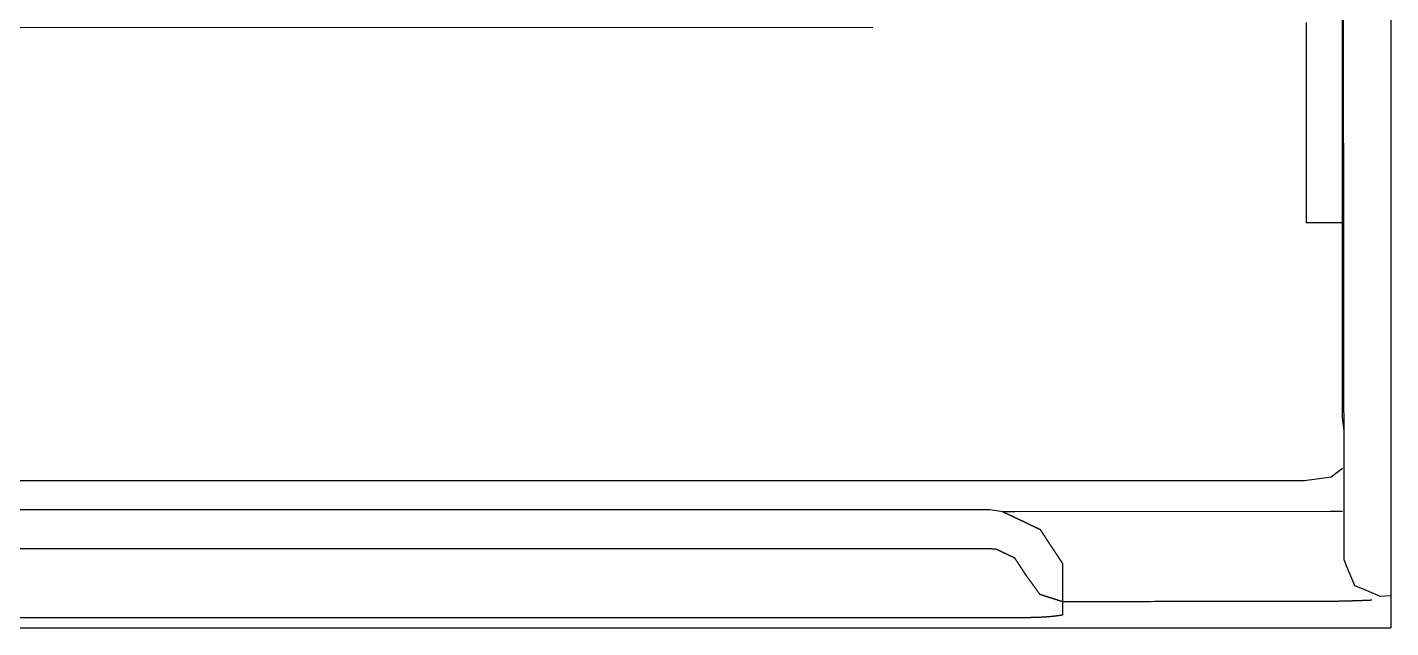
# Model space of a CAD drawing. Extents: x 0 to 60, y -32 to 0.
# Drawn here: x 51.09 to 60, y -32 to -28.08 of the extents above; entities that cross this region are included whole.
import ezdxf

# ---------------------------------------------------------------- set-up
doc = ezdxf.new("R2010")
doc.units = 0
doc.layers.get('0').update_dxf_attribs({"linetype": 'CONTINUOUS'})

msp = doc.modelspace()

# ---------------------------------------------------------------- linework, layer by layer
for points in [[(60, -0.7481), (60, -32)], [(60, -31.7916), (59.9339, -31.7955), (59.8619, -31.7658), (59.8377, -31.7558), (59.765, -31.7258), (59.735, -31.6532), (59.7251, -31.6293), (59.6947, -31.5567), (59.6947, -31.478), (59.6845, -22.6595), (59.6845, -22.5808)], [(59.695, -30.7144), (59.6851, -30.6254), (59.6851, -22.727)], [(3.3822, -28.0794), (56.6159, -28.079)], [(59.6851, -29.3556), (59.4479, -29.3556)], [(0.5655, -31.0383), (59.4371, -31.0383), (59.5153, -31.0283), (59.5338, -31.0251), (59.6114, -31.0148), (59.6858, -30.959)], [(59.6858, -31.2403), (59.6071, -31.2403), (57.5445, -31.2425), (57.4661, -31.2425), (57.3809, -31.2306), (2.6188, -31.2306), (2.5337, -31.2425), (2.4552, -31.2425), (0.6417, -31.2403), (0.5629, -31.2399)], [(0, -32), (60, -32)]]:
    msp.add_lwpolyline(points)
for points in [[(59.4479, -28.0468, 0), (59.4479, -28.1182, 0), (59.4479, -28.1883, 0), (59.4479, -28.2568, 0), (59.4479, -28.3239, 0), (59.4479, -28.3894, 0), (59.4479, -28.4532, 0), (59.4479, -28.5154, 0), (59.4479, -28.5758, 0), (59.4479, -28.6345, 0), (59.4479, -28.6912, 0), (59.4479, -28.7461, 0), (59.4479, -28.799, 0), (59.4479, -28.8498, 0), (59.4479, -28.8986, 0), (59.4479, -28.9452, 0), (59.4479, -28.9897, 0), (59.4479, -29.0319, 0), (59.4479, -29.0717, 0), (59.4479, -29.1092, 0), (59.4479, -29.1443, 0), (59.4479, -29.1769, 0), (59.4479, -29.207, 0), (59.4479, -29.2345, 0), (59.4479, -29.2593, 0), (59.4479, -29.2814, 0), (59.4479, -29.3007, 0), (59.4479, -29.3173, 0), (59.4479, -29.3309, 0), (59.4479, -29.3416, 0), (59.4479, -29.3494, 0), (59.4479, -29.354, 0), (59.4479, -29.3556, 0)], [(57.4661, -31.2425, 0), (57.4661, -31.2425, 0), (57.4662, -31.2426, 0), (57.4663, -31.2426, 0), (57.4664, -31.2427, 0), (57.4666, -31.2428, 0), (57.4669, -31.2429, 0), (57.4671, -31.243, 0), (57.4674, -31.2432, 0), (57.4678, -31.2433, 0), (57.4682, -31.2435, 0), (57.4686, -31.2437, 0), (57.469, -31.2439, 0), (57.4695, -31.2441, 0), (57.47, -31.2444, 0), (57.4706, -31.2446, 0), (57.4712, -31.2449, 0), (57.4718, -31.2452, 0), (57.4724, -31.2455, 0), (57.4731, -31.2458, 0), (57.4738, -31.2462, 0), (57.4745, -31.2465, 0), (57.4753, -31.2468, 0), (57.476, -31.2472, 0), (57.4768, -31.2476, 0), (57.4777, -31.248, 0), (57.4785, -31.2484, 0), (57.4794, -31.2488, 0), (57.4802, -31.2492, 0), (57.4811, -31.2496, 0), (57.4821, -31.2501, 0), (57.483, -31.2505, 0), (57.4839, -31.2509, 0), (57.4849, -31.2514, 0), (57.4859, -31.2519, 0), (57.4869, -31.2523, 0), (57.4879, -31.2528, 0), (57.4889, -31.2533, 0), (57.49, -31.2538, 0), (57.491, -31.2543, 0), (57.492, -31.2548, 0), (57.4931, -31.2553, 0), (57.4942, -31.2558, 0), (57.4952, -31.2563, 0), (57.4963, -31.2568, 0), (57.4974, -31.2573, 0), (57.4985, -31.2578, 0), (57.4996, -31.2583, 0), (57.5007, -31.2588, 0), (57.5018, -31.2593, 0), (57.5028, -31.2599, 0), (57.5039, -31.2604, 0), (57.505, -31.2609, 0), (57.5061, -31.2614, 0), (57.5072, -31.2619, 0), (57.5083, -31.2624, 0), (57.5093, -31.2629, 0), (57.5104, -31.2634, 0), (57.5115, -31.2639, 0), (57.5125, -31.2644, 0), (57.5135, -31.2649, 0), (57.5146, -31.2654, 0), (57.5156, -31.2659, 0), (57.5166, -31.2663, 0), (57.5176, -31.2668, 0), (57.5186, -31.2673, 0), (57.5195, -31.2677, 0), (57.5205, -31.2682, 0), (57.5214, -31.2686, 0), (57.5223, -31.2691, 0), (57.5232, -31.2695, 0), (57.5241, -31.2699, 0), (57.525, -31.2703, 0), (57.5258, -31.2707, 0), (57.5266, -31.2711, 0), (57.5274, -31.2714, 0), (57.5282, -31.2718, 0), (57.5289, -31.2722, 0), (57.5296, -31.2725, 0), (57.5303, -31.2728, 0), (57.531, -31.2731, 0), (57.5316, -31.2734, 0), (57.5322, -31.2737, 0), (57.5328, -31.274, 0), (57.5334, -31.2743, 0), (57.5339, -31.2745, 0), (57.5344, -31.2747, 0), (57.5348, -31.2749, 0), (57.5352, -31.2751, 0), (57.5356, -31.2753, 0), (57.5359, -31.2755, 0), (57.5362, -31.2756, 0), (57.5365, -31.2757, 0), (57.5367, -31.2758, 0), (57.5369, -31.2759, 0), (57.5371, -31.276, 0), (57.5372, -31.276, 0), (57.5372, -31.2761, 0), (57.5372, -31.2761, 0), (57.5373, -31.2761, 0), (57.5374, -31.2761, 0), (57.5375, -31.2762, 0), (57.5378, -31.2763, 0), (57.538, -31.2765, 0), (57.5384, -31.2766, 0), (57.5388, -31.2768, 0), (57.5392, -31.277, 0), (57.5397, -31.2773, 0), (57.5402, -31.2775, 0), (57.5408, -31.2778, 0), (57.5415, -31.2781, 0), (57.5422, -31.2784, 0), (57.5429, -31.2788, 0), (57.5437, -31.2792, 0), (57.5445, -31.2796, 0), (57.5454, -31.28, 0), (57.5463, -31.2804, 0), (57.5472, -31.2809, 0), (57.5482, -31.2813, 0), (57.5493, -31.2818, 0), (57.5503, -31.2823, 0), (57.5514, -31.2828, 0), (57.5525, -31.2834, 0), (57.5537, -31.2839, 0), (57.5549, -31.2845, 0), (57.5561, -31.2851, 0), (57.5573, -31.2857, 0), (57.5586, -31.2863, 0), (57.5599, -31.2869, 0), (57.5612, -31.2875, 0), (57.5626, -31.2882, 0), (57.5639, -31.2888, 0), (57.5653, -31.2895, 0), (57.5667, -31.2902, 0), (57.5681, -31.2908, 0), (57.5696, -31.2915, 0), (57.571, -31.2922, 0), (57.5725, -31.2929, 0), (57.574, -31.2936, 0), (57.5755, -31.2943, 0), (57.577, -31.295, 0), (57.5785, -31.2958, 0), (57.58, -31.2965, 0), (57.5815, -31.2972, 0), (57.583, -31.2979, 0), (57.5846, -31.2987, 0), (57.5861, -31.2994, 0), (57.5876, -31.3001, 0), (57.5892, -31.3009, 0), (57.5907, -31.3016, 0), (57.5922, -31.3023, 0), (57.5938, -31.3031, 0), (57.5953, -31.3038, 0), (57.5968, -31.3045, 0), (57.5983, -31.3052, 0), (57.5998, -31.3059, 0), (57.6013, -31.3066, 0), (57.6027, -31.3073, 0), (57.6042, -31.308, 0), (57.6056, -31.3087, 0), (57.6071, -31.3094, 0), (57.6085, -31.3101, 0), (57.6099, -31.3108, 0), (57.6113, -31.3114, 0), (57.6126, -31.3121, 0), (57.6139, -31.3127, 0), (57.6152, -31.3133, 0), (57.6165, -31.3139, 0), (57.6178, -31.3145, 0), (57.619, -31.3151, 0), (57.6202, -31.3157, 0), (57.6214, -31.3163, 0), (57.6225, -31.3168, 0), (57.6236, -31.3173, 0), (57.6247, -31.3178, 0), (57.6257, -31.3183, 0), (57.6268, -31.3188, 0), (57.6277, -31.3193, 0), (57.6286, -31.3197, 0), (57.6295, -31.3201, 0), (57.6304, -31.3205, 0), (57.6312, -31.3209, 0), (57.6319, -31.3213, 0), (57.6327, -31.3216, 0), (57.6333, -31.3219, 0), (57.6339, -31.3222, 0), (57.6345, -31.3225, 0), (57.635, -31.3228, 0), (57.6355, -31.323, 0), (57.6359, -31.3232, 0), (57.6363, -31.3234, 0), (57.6366, -31.3235, 0), (57.6368, -31.3236, 0), (57.637, -31.3237, 0), (57.6371, -31.3238, 0), (57.6372, -31.3238, 0), (57.6372, -31.3238, 0), (57.6373, -31.3238, 0), (57.6374, -31.3239, 0), (57.6375, -31.3239, 0), (57.6376, -31.324, 0), (57.6378, -31.3241, 0), (57.6381, -31.3242, 0), (57.6384, -31.3244, 0), (57.6387, -31.3245, 0), (57.6391, -31.3247, 0), (57.6395, -31.3249, 0), (57.6399, -31.3251, 0), (57.6403, -31.3253, 0), (57.6408, -31.3255, 0), (57.6414, -31.3258, 0), (57.6419, -31.326, 0), (57.6425, -31.3263, 0), (57.6432, -31.3266, 0), (57.6438, -31.3269, 0), (57.6445, -31.3272, 0), (57.6452, -31.3276, 0), (57.6459, -31.3279, 0), (57.6467, -31.3283, 0), (57.6475, -31.3286, 0), (57.6483, -31.329, 0), (57.6491, -31.3294, 0), (57.6499, -31.3298, 0), (57.6508, -31.3302, 0), (57.6517, -31.3306, 0), (57.6526, -31.3311, 0), (57.6535, -31.3315, 0), (57.6545, -31.3319, 0), (57.6554, -31.3324, 0), (57.6564, -31.3329, 0), (57.6574, -31.3333, 0), (57.6584, -31.3338, 0), (57.6594, -31.3343, 0), (57.6604, -31.3348, 0), (57.6615, -31.3352, 0), (57.6625, -31.3357, 0), (57.6636, -31.3362, 0), (57.6646, -31.3367, 0), (57.6657, -31.3372, 0), (57.6668, -31.3377, 0), (57.6678, -31.3383, 0), (57.6689, -31.3388, 0), (57.67, -31.3393, 0), (57.6711, -31.3398, 0), (57.6722, -31.3403, 0), (57.6733, -31.3408, 0), (57.6744, -31.3413, 0), (57.6755, -31.3418, 0), (57.6765, -31.3424, 0), (57.6776, -31.3429, 0), (57.6787, -31.3434, 0), (57.6798, -31.3439, 0), (57.6809, -31.3444, 0), (57.6819, -31.3449, 0), (57.683, -31.3454, 0), (57.684, -31.3459, 0), (57.6851, -31.3464, 0), (57.6861, -31.3469, 0), (57.6871, -31.3473, 0), (57.6881, -31.3478, 0), (57.6891, -31.3483, 0), (57.6901, -31.3487, 0), (57.691, -31.3492, 0), (57.692, -31.3496, 0), (57.6929, -31.3501, 0), (57.6938, -31.3505, 0), (57.6947, -31.3509, 0), (57.6956, -31.3513, 0), (57.6964, -31.3517, 0), (57.6972, -31.3521, 0), (57.698, -31.3525, 0), (57.6988, -31.3529, 0), (57.6996, -31.3532, 0), (57.7003, -31.3536, 0), (57.701, -31.3539, 0), (57.7017, -31.3542, 0), (57.7024, -31.3545, 0), (57.703, -31.3548, 0), (57.7036, -31.3551, 0), (57.7042, -31.3554, 0), (57.7047, -31.3556, 0), (57.7052, -31.3559, 0), (57.7057, -31.3561, 0), (57.7061, -31.3563, 0), (57.7065, -31.3565, 0), (57.7069, -31.3567, 0), (57.7072, -31.3568, 0), (57.7075, -31.3569, 0), (57.7077, -31.3571, 0), (57.7079, -31.3572, 0), (57.7081, -31.3572, 0), (57.7082, -31.3573, 0), (57.7083, -31.3573, 0), (57.7084, -31.3574, 0), (57.7084, -31.3574, 0), (57.7084, -31.3574, 0), (57.7085, -31.3575, 0), (57.7085, -31.3576, 0), (57.7086, -31.3578, 0), (57.7088, -31.358, 0), (57.7089, -31.3582, 0), (57.7091, -31.3585, 0), (57.7093, -31.3588, 0), (57.7095, -31.3591, 0), (57.7098, -31.3595, 0), (57.71, -31.3599, 0), (57.7103, -31.3603, 0), (57.7106, -31.3608, 0), (57.7109, -31.3613, 0), (57.7113, -31.3618, 0), (57.7117, -31.3624, 0), (57.712, -31.363, 0), (57.7124, -31.3636, 0), (57.7128, -31.3642, 0), (57.7133, -31.3649, 0), (57.7137, -31.3656, 0), (57.7142, -31.3663, 0), (57.7147, -31.367, 0), (57.7152, -31.3678, 0), (57.7157, -31.3685, 0), (57.7162, -31.3693, 0), (57.7167, -31.3701, 0), (57.7173, -31.371, 0), (57.7178, -31.3718, 0), (57.7184, -31.3727, 0), (57.7189, -31.3736, 0), (57.7195, -31.3744, 0), (57.7201, -31.3754, 0), (57.7207, -31.3763, 0), (57.7213, -31.3772, 0), (57.7219, -31.3781, 0), (57.7226, -31.3791, 0), (57.7232, -31.3801, 0), (57.7238, -31.381, 0), (57.7245, -31.382, 0), (57.7251, -31.383, 0), (57.7258, -31.384, 0), (57.7264, -31.385, 0), (57.7271, -31.386, 0), (57.7277, -31.387, 0), (57.7284, -31.388, 0), (57.7291, -31.389, 0), (57.7297, -31.39, 0), (57.7304, -31.3911, 0), (57.7311, -31.3921, 0), (57.7317, -31.3931, 0), (57.7324, -31.3941, 0), (57.733, -31.3951, 0), (57.7337, -31.3961, 0), (57.7343, -31.3971, 0), (57.735, -31.3981, 0), (57.7356, -31.3991, 0), (57.7363, -31.4001, 0), (57.7369, -31.401, 0), (57.7375, -31.402, 0), (57.7382, -31.4029, 0), (57.7388, -31.4039, 0), (57.7394, -31.4048, 0), (57.74, -31.4057, 0), (57.7406, -31.4066, 0), (57.7412, -31.4075, 0), (57.7417, -31.4084, 0), (57.7423, -31.4093, 0), (57.7428, -31.4101, 0), (57.7434, -31.4109, 0), (57.7439, -31.4117, 0), (57.7444, -31.4125, 0), (57.7449, -31.4133, 0), (57.7454, -31.414, 0), (57.7459, -31.4148, 0), (57.7463, -31.4155, 0), (57.7468, -31.4161, 0), (57.7472, -31.4168, 0), (57.7476, -31.4174, 0), (57.748, -31.418, 0), (57.7484, -31.4186, 0), (57.7488, -31.4192, 0), (57.7491, -31.4197, 0), (57.7494, -31.4202, 0), (57.7497, -31.4206, 0), (57.75, -31.4211, 0), (57.7503, -31.4215, 0), (57.7505, -31.4218, 0), (57.7507, -31.4222, 0), (57.7509, -31.4225, 0), (57.7511, -31.4227, 0), (57.7512, -31.4229, 0), (57.7514, -31.4231, 0), (57.7515, -31.4233, 0), (57.7515, -31.4234, 0), (57.7516, -31.4235, 0), (57.7516, -31.4235, 0), (57.7516, -31.4235, 0), (57.7517, -31.4236, 0), (57.7517, -31.4237, 0), (57.7519, -31.4239, 0), (57.752, -31.4241, 0), (57.7522, -31.4244, 0), (57.7524, -31.4247, 0), (57.7527, -31.4251, 0), (57.753, -31.4256, 0), (57.7533, -31.4261, 0), (57.7536, -31.4266, 0), (57.754, -31.4272, 0), (57.7544, -31.4278, 0), (57.7549, -31.4284, 0), (57.7553, -31.4292, 0), (57.7558, -31.4299, 0), (57.7563, -31.4307, 0), (57.7569, -31.4315, 0), (57.7574, -31.4324, 0), (57.758, -31.4333, 0), (57.7587, -31.4342, 0), (57.7593, -31.4352, 0), (57.7599, -31.4362, 0), (57.7606, -31.4372, 0), (57.7613, -31.4382, 0), (57.762, -31.4393, 0), (57.7628, -31.4404, 0), (57.7635, -31.4416, 0), (57.7643, -31.4427, 0), (57.7651, -31.4439, 0), (57.7659, -31.4451, 0), (57.7667, -31.4464, 0), (57.7675, -31.4476, 0), (57.7684, -31.4489, 0), (57.7692, -31.4502, 0), (57.7701, -31.4515, 0), (57.771, -31.4528, 0), (57.7718, -31.4542, 0), (57.7727, -31.4555, 0), (57.7736, -31.4569, 0), (57.7745, -31.4583, 0), (57.7755, -31.4596, 0), (57.7764, -31.461, 0), (57.7773, -31.4624, 0), (57.7782, -31.4638, 0), (57.7792, -31.4653, 0), (57.7801, -31.4667, 0), (57.781, -31.4681, 0), (57.782, -31.4695, 0), (57.7829, -31.4709, 0), (57.7838, -31.4723, 0), (57.7848, -31.4738, 0), (57.7857, -31.4752, 0), (57.7866, -31.4766, 0), (57.7876, -31.478, 0), (57.7885, -31.4794, 0), (57.7894, -31.4808, 0), (57.7903, -31.4821, 0), (57.7912, -31.4835, 0), (57.7921, -31.4849, 0), (57.793, -31.4862, 0), (57.7939, -31.4875, 0), (57.7948, -31.4889, 0), (57.7956, -31.4902, 0), (57.7965, -31.4914, 0), (57.7973, -31.4927, 0), (57.7981, -31.4939, 0), (57.7989, -31.4952, 0), (57.7997, -31.4964, 0), (57.8005, -31.4975, 0), (57.8012, -31.4987, 0), (57.802, -31.4998, 0), (57.8027, -31.5009, 0), (57.8034, -31.502, 0), (57.8041, -31.503, 0), (57.8048, -31.504, 0), (57.8054, -31.505, 0), (57.806, -31.506, 0), (57.8066, -31.5069, 0), (57.8072, -31.5077, 0), (57.8078, -31.5086, 0), (57.8083, -31.5094, 0), (57.8088, -31.5101, 0), (57.8093, -31.5109, 0), (57.8097, -31.5115, 0), (57.8101, -31.5122, 0), (57.8105, -31.5128, 0), (57.8109, -31.5133, 0), (57.8112, -31.5138, 0), (57.8115, -31.5143, 0), (57.8118, -31.5147, 0), (57.812, -31.515, 0), (57.8122, -31.5154, 0), (57.8124, -31.5156, 0), (57.8125, -31.5158, 0), (57.8126, -31.516, 0), (57.8127, -31.5161, 0), (57.8127, -31.5161, 0), (57.8127, -31.5161, 0), (57.8128, -31.5162, 0), (57.8128, -31.5163, 0), (57.8129, -31.5164, 0), (57.813, -31.5166, 0), (57.8132, -31.5168, 0), (57.8133, -31.517, 0), (57.8135, -31.5173, 0), (57.8137, -31.5176, 0), (57.814, -31.518, 0), (57.8142, -31.5183, 0), (57.8145, -31.5188, 0), (57.8148, -31.5192, 0), (57.8151, -31.5197, 0), (57.8154, -31.5202, 0), (57.8158, -31.5207, 0), (57.8161, -31.5213, 0), (57.8165, -31.5219, 0), (57.8169, -31.5225, 0), (57.8174, -31.5231, 0), (57.8178, -31.5238, 0), (57.8183, -31.5245, 0), (57.8187, -31.5252, 0), (57.8192, -31.5259, 0), (57.8197, -31.5266, 0), (57.8202, -31.5274, 0), (57.8207, -31.5282, 0), (57.8213, -31.529, 0), (57.8218, -31.5298, 0), (57.8224, -31.5307, 0), (57.8229, -31.5316, 0), (57.8235, -31.5324, 0), (57.8241, -31.5333, 0), (57.8247, -31.5342, 0), (57.8253, -31.5351, 0), (57.8259, -31.5361, 0), (57.8265, -31.537, 0), (57.8272, -31.5379, 0), (57.8278, -31.5389, 0), (57.8284, -31.5399, 0), (57.8291, -31.5408, 0), (57.8297, -31.5418, 0), (57.8304, -31.5428, 0), (57.831, -31.5438, 0), (57.8317, -31.5448, 0), (57.8323, -31.5458, 0), (57.833, -31.5468, 0), (57.8337, -31.5478, 0), (57.8343, -31.5488, 0), (57.835, -31.5498, 0), (57.8357, -31.5508, 0), (57.8363, -31.5518, 0), (57.837, -31.5528, 0), (57.8376, -31.5538, 0), (57.8383, -31.5548, 0), (57.8389, -31.5558, 0), (57.8396, -31.5568, 0), (57.8402, -31.5577, 0), (57.8409, -31.5587, 0), (57.8415, -31.5597, 0), (57.8421, -31.5606, 0), (57.8427, -31.5616, 0), (57.8434, -31.5625, 0), (57.844, -31.5634, 0), (57.8446, -31.5643, 0), (57.8451, -31.5652, 0), (57.8457, -31.5661, 0), (57.8463, -31.5669, 0), (57.8468, -31.5678, 0), (57.8474, -31.5686, 0), (57.8479, -31.5694, 0), (57.8485, -31.5702, 0), (57.849, -31.571, 0), (57.8495, -31.5717, 0), (57.8499, -31.5725, 0), (57.8504, -31.5732, 0), (57.8509, -31.5739, 0), (57.8513, -31.5745, 0), (57.8517, -31.5752, 0), (57.8521, -31.5758, 0), (57.8525, -31.5764, 0), (57.8529, -31.5769, 0), (57.8532, -31.5775, 0), (57.8536, -31.578, 0), (57.8539, -31.5784, 0), (57.8542, -31.5789, 0), (57.8545, -31.5793, 0), (57.8547, -31.5797, 0), (57.8549, -31.58, 0), (57.8552, -31.5804, 0), (57.8553, -31.5806, 0), (57.8555, -31.5809, 0), (57.8556, -31.5811, 0), (57.8558, -31.5813, 0), (57.8558, -31.5814, 0), (57.8559, -31.5815, 0), (57.8559, -31.5816, 0), (57.856, -31.5816, 0), (57.856, -31.5817, 0), (57.856, -31.582, 0), (57.856, -31.5825, 0), (57.856, -31.5833, 0), (57.856, -31.5842, 0), (57.856, -31.5853, 0), (57.856, -31.5866, 0), (57.856, -31.588, 0), (57.856, -31.5897, 0), (57.856, -31.5915, 0), (57.856, -31.5935, 0), (57.856, -31.5956, 0), (57.856, -31.5979, 0), (57.856, -31.6004, 0), (57.856, -31.603, 0), (57.856, -31.6057, 0), (57.856, -31.6086, 0), (57.856, -31.6117, 0), (57.856, -31.6148, 0), (57.856, -31.6181, 0), (57.856, -31.6215, 0), (57.856, -31.6251, 0), (57.856, -31.6287, 0), (57.856, -31.6325, 0), (57.856, -31.6363, 0), (57.856, -31.6403, 0), (57.856, -31.6444, 0), (57.856, -31.6486, 0), (57.856, -31.6528, 0), (57.856, -31.6571, 0), (57.856, -31.6616, 0), (57.856, -31.6661, 0), (57.856, -31.6706, 0), (57.856, -31.6753, 0), (57.856, -31.68, 0), (57.856, -31.6847, 0), (57.856, -31.6895, 0), (57.856, -31.6944, 0), (57.856, -31.6993, 0), (57.856, -31.7043, 0), (57.856, -31.7093, 0), (57.856, -31.7143, 0), (57.856, -31.7194, 0), (57.856, -31.7245, 0), (57.856, -31.7296, 0), (57.856, -31.7347, 0), (57.856, -31.7398, 0), (57.856, -31.7449, 0), (57.856, -31.7501, 0), (57.856, -31.7552, 0), (57.856, -31.7604, 0), (57.856, -31.7655, 0), (57.856, -31.7706, 0), (57.856, -31.7757, 0), (57.856, -31.7808, 0), (57.856, -31.7858, 0), (57.856, -31.7909, 0), (57.856, -31.7958, 0), (57.856, -31.8008, 0), (57.856, -31.8057, 0), (57.856, -31.8105, 0), (57.856, -31.8153, 0), (57.856, -31.8201, 0), (57.856, -31.8248, 0), (57.856, -31.8294, 0), (57.856, -31.8339, 0), (57.856, -31.8384, 0), (57.856, -31.8428, 0), (57.856, -31.8471, 0), (57.856, -31.8513, 0), (57.856, -31.8555, 0), (57.856, -31.8595, 0), (57.856, -31.8635, 0), (57.856, -31.8673, 0), (57.856, -31.871, 0), (57.856, -31.8747, 0), (57.856, -31.8782, 0), (57.856, -31.8815, 0), (57.856, -31.8848, 0), (57.856, -31.8879, 0), (57.856, -31.8909, 0), (57.856, -31.8938, 0), (57.856, -31.8965, 0), (57.856, -31.899, 0), (57.856, -31.9014, 0), (57.856, -31.9037, 0), (57.856, -31.9058, 0), (57.856, -31.9077, 0), (57.856, -31.9095, 0), (57.856, -31.9111, 0), (57.856, -31.9125, 0), (57.856, -31.9137, 0), (57.856, -31.9148, 0), (57.856, -31.9156, 0), (57.856, -31.9163, 0), (57.856, -31.9168, 0), (57.856, -31.917, 0), (57.8553, -31.9172, 0), (57.8523, -31.9177, 0), (57.8494, -31.9182, 0), (57.8464, -31.9187, 0), (57.8435, -31.9192, 0), (57.8406, -31.9197, 0), (57.8376, -31.9202, 0), (57.8347, -31.9206, 0), (57.8317, -31.9211, 0), (57.8288, -31.9215, 0), (57.8258, -31.9219, 0), (57.8229, -31.9224, 0), (57.8199, -31.9228, 0), (57.817, -31.9232, 0), (57.814, -31.9236, 0), (57.811, -31.9239, 0), (57.8081, -31.9243, 0), (57.8051, -31.9247, 0), (57.8022, -31.925, 0), (57.7992, -31.9254, 0), (57.7962, -31.9257, 0), (57.7933, -31.9261, 0), (57.7903, -31.9264, 0), (57.7873, -31.9267, 0), (57.7844, -31.927, 0), (57.7814, -31.9273, 0), (57.7784, -31.9276, 0), (57.7755, -31.9279, 0), (57.7725, -31.9282, 0), (57.7695, -31.9284, 0), (57.7666, -31.9287, 0), (57.7636, -31.929, 0), (57.7606, -31.9292, 0), (57.7576, -31.9294, 0), (57.7547, -31.9297, 0), (57.7517, -31.9299, 0), (57.7487, -31.9301, 0), (57.7457, -31.9303, 0), (57.7428, -31.9305, 0), (57.7398, -31.9307, 0), (57.7368, -31.9309, 0), (57.7338, -31.9311, 0), (57.7309, -31.9313, 0), (57.7279, -31.9315, 0), (57.7249, -31.9317, 0), (57.7219, -31.9318, 0), (57.7189, -31.932, 0), (57.7159, -31.9321, 0), (57.713, -31.9323, 0), (57.71, -31.9324, 0), (57.707, -31.9326, 0), (57.704, -31.9327, 0), (57.701, -31.9328, 0), (57.698, -31.9329, 0), (57.6951, -31.9331, 0), (57.6921, -31.9332, 0), (57.6891, -31.9333, 0), (57.6861, -31.9334, 0), (57.6831, -31.9335, 0), (57.6801, -31.9336, 0), (57.6772, -31.9337, 0), (57.6742, -31.9337, 0), (57.6712, -31.9338, 0), (57.6682, -31.9339, 0), (57.6652, -31.934, 0), (57.6622, -31.934, 0), (57.6592, -31.9341, 0), (57.6562, -31.9342, 0), (57.6533, -31.9342, 0), (57.6503, -31.9343, 0), (57.6473, -31.9343, 0), (57.6443, -31.9344, 0), (57.6413, -31.9344, 0), (57.6383, -31.9345, 0), (57.6353, -31.9345, 0), (57.6324, -31.9345, 0), (57.6294, -31.9346, 0), (57.6264, -31.9346, 0), (57.6234, -31.9346, 0), (57.6204, -31.9347, 0), (57.6174, -31.9347, 0), (57.6144, -31.9347, 0), (57.6115, -31.9347, 0), (57.6085, -31.9347, 0), (57.6055, -31.9348, 0), (57.6025, -31.9348, 0), (57.5995, -31.9348, 0), (57.5965, -31.9348, 0), (57.5935, -31.9348, 0), (57.5906, -31.9348, 0), (57.5876, -31.9348, 0), (57.5846, -31.9348, 0), (57.5816, -31.9348, 0), (57.5786, -31.9348, 0), (57.5757, -31.9348, 0), (57.5727, -31.9348, 0), (57.5697, -31.9348, 0), (57.5667, -31.9348, 0), (57.562, -31.9348, 0), (57.5309, -31.9348, 0), (57.4661, -31.9348, 0), (57.3685, -31.9348, 0), (57.2387, -31.9348, 0), (57.0775, -31.9348, 0), (56.8855, -31.9348, 0), (56.6635, -31.9348, 0), (56.4121, -31.9348, 0), (56.1322, -31.9348, 0), (55.8243, -31.9348, 0), (55.4892, -31.9348, 0), (55.1277, -31.9348, 0), (54.7403, -31.9348, 0), (54.3278, -31.9348, 0), (53.891, -31.9348, 0), (53.4304, -31.9348, 0), (52.947, -31.9348, 0), (52.4412, -31.9348, 0), (51.9139, -31.9348, 0), (51.3657, -31.9348, 0), (50.7974, -31.9348, 0)], [(59.8764, -31.8206, 0), (59.8739, -31.8207, 0), (59.8714, -31.8208, 0), (59.8689, -31.821, 0), (59.8664, -31.8211, 0), (59.8639, -31.8212, 0), (59.8614, -31.8213, 0), (59.8589, -31.8214, 0), (59.8564, -31.8215, 0), (59.8538, -31.8216, 0), (59.8513, -31.8217, 0), (59.8488, -31.8218, 0), (59.8463, -31.8219, 0), (59.8438, -31.822, 0), (59.8413, -31.8221, 0), (59.8388, -31.8222, 0), (59.8363, -31.8223, 0), (59.8338, -31.8224, 0), (59.8313, -31.8225, 0), (59.8288, -31.8227, 0), (59.8263, -31.8228, 0), (59.8238, -31.8229, 0), (59.8213, -31.823, 0), (59.8188, -31.8231, 0), (59.8163, -31.8232, 0), (59.8137, -31.8233, 0), (59.8112, -31.8234, 0), (59.8087, -31.8235, 0), (59.8062, -31.8236, 0), (59.8037, -31.8237, 0), (59.8012, -31.8238, 0), (59.7987, -31.8238, 0), (59.7962, -31.8239, 0), (59.7937, -31.824, 0), (59.7912, -31.8241, 0), (59.7887, -31.8242, 0), (59.7862, -31.8243, 0), (59.7837, -31.8244, 0), (59.7812, -31.8245, 0), (59.7787, -31.8246, 0), (59.7762, -31.8247, 0), (59.7737, -31.8248, 0), (59.7712, -31.8249, 0), (59.7687, -31.8249, 0), (59.7662, -31.825, 0), (59.7637, -31.8251, 0), (59.7612, -31.8252, 0), (59.7587, -31.8253, 0), (59.7562, -31.8254, 0), (59.7537, -31.8255, 0), (59.7512, -31.8255, 0), (59.7487, -31.8256, 0), (59.7462, -31.8257, 0), (59.7437, -31.8258, 0), (59.7412, -31.8258, 0), (59.7387, -31.8259, 0), (59.7362, -31.826, 0), (59.7337, -31.8261, 0), (59.7312, -31.8261, 0), (59.7287, -31.8262, 0), (59.7262, -31.8263, 0), (59.7237, -31.8264, 0), (59.7212, -31.8264, 0), (59.7186, -31.8265, 0), (59.7161, -31.8266, 0), (59.7136, -31.8266, 0), (59.7111, -31.8267, 0), (59.7086, -31.8268, 0), (59.7061, -31.8268, 0), (59.7036, -31.8269, 0), (59.7011, -31.8269, 0), (59.6986, -31.827, 0), (59.6961, -31.8271, 0), (59.6936, -31.8271, 0), (59.6911, -31.8272, 0), (59.6886, -31.8272, 0), (59.6861, -31.8273, 0), (59.6836, -31.8273, 0), (59.6811, -31.8274, 0), (59.6786, -31.8274, 0), (59.6761, -31.8275, 0), (59.6736, -31.8275, 0), (59.6711, -31.8276, 0), (59.6686, -31.8276, 0), (59.666, -31.8276, 0), (59.6635, -31.8277, 0), (59.661, -31.8277, 0), (59.6585, -31.8278, 0), (59.656, -31.8278, 0), (59.6535, -31.8278, 0), (59.651, -31.8279, 0), (59.6485, -31.8279, 0), (59.646, -31.8279, 0), (59.6435, -31.8279, 0), (59.641, -31.828, 0), (59.6384, -31.828, 0), (59.6359, -31.828, 0), (59.6334, -31.828, 0), (59.6321, -31.8281, 0), (59.631, -31.8281, 0), (59.6289, -31.8281, 0), (59.6257, -31.8281, 0), (59.6216, -31.8281, 0), (59.6165, -31.8281, 0), (59.6104, -31.8281, 0), (59.6034, -31.8281, 0), (59.5956, -31.8281, 0), (59.5868, -31.8281, 0), (59.5771, -31.8281, 0), (59.5667, -31.8282, 0), (59.5554, -31.8282, 0), (59.5433, -31.8282, 0), (59.5304, -31.8282, 0), (59.5168, -31.8282, 0), (59.5024, -31.8282, 0), (59.4874, -31.8283, 0), (59.4716, -31.8283, 0), (59.4552, -31.8283, 0), (59.4381, -31.8283, 0), (59.4205, -31.8284, 0), (59.4022, -31.8284, 0), (59.3833, -31.8284, 0), (59.3639, -31.8285, 0), (59.344, -31.8285, 0), (59.3235, -31.8285, 0), (59.3026, -31.8286, 0), (59.2812, -31.8286, 0), (59.2593, -31.8286, 0), (59.2371, -31.8287, 0), (59.2144, -31.8287, 0), (59.1913, -31.8287, 0), (59.1679, -31.8288, 0), (59.1442, -31.8288, 0), (59.1201, -31.8288, 0), (59.0958, -31.8289, 0), (59.0712, -31.8289, 0), (59.0463, -31.8289, 0), (59.0212, -31.829, 0), (58.9959, -31.829, 0), (58.9705, -31.8291, 0), (58.9448, -31.8291, 0), (58.9191, -31.8291, 0), (58.8932, -31.8292, 0), (58.8672, -31.8292, 0), (58.8412, -31.8293, 0), (58.8151, -31.8293, 0), (58.789, -31.8293, 0), (58.7628, -31.8294, 0), (58.7367, -31.8294, 0), (58.7107, -31.8295, 0), (58.6847, -31.8295, 0), (58.6587, -31.8295, 0), (58.6329, -31.8296, 0), (58.6072, -31.8296, 0), (58.5817, -31.8296, 0), (58.5563, -31.8297, 0), (58.5312, -31.8297, 0), (58.5062, -31.8298, 0), (58.4815, -31.8298, 0), (58.457, -31.8298, 0), (58.4328, -31.8299, 0), (58.4089, -31.8299, 0), (58.3854, -31.8299, 0), (58.3622, -31.83, 0), (58.3393, -31.83, 0), (58.3169, -31.8301, 0), (58.2949, -31.8301, 0), (58.2733, -31.8301, 0), (58.2521, -31.8301, 0), (58.2315, -31.8302, 0), (58.2113, -31.8302, 0), (58.1917, -31.8302, 0), (58.1726, -31.8303, 0), (58.154, -31.8303, 0), (58.1361, -31.8303, 0), (58.1188, -31.8304, 0), (58.1021, -31.8304, 0), (58.0861, -31.8304, 0), (58.0707, -31.8304, 0), (58.056, -31.8304, 0), (58.0421, -31.8305, 0), (58.0289, -31.8305, 0), (58.0165, -31.8305, 0), (58.0048, -31.8305, 0), (57.994, -31.8305, 0), (57.984, -31.8306, 0), (57.9748, -31.8306, 0), (57.9666, -31.8306, 0), (57.9592, -31.8306, 0), (57.9527, -31.8306, 0), (57.9472, -31.8306, 0), (57.9427, -31.8306, 0), (57.9391, -31.8306, 0), (57.9365, -31.8306, 0), (57.935, -31.8306, 0), (57.9345, -31.8306, 0), (57.9345, -31.8306, 0), (57.9344, -31.8306, 0), (57.9343, -31.8306, 0), (57.9341, -31.8306, 0), (57.9339, -31.8306, 0), (57.9336, -31.8306, 0), (57.9333, -31.8306, 0), (57.933, -31.8306, 0), (57.9326, -31.8306, 0), (57.9322, -31.8306, 0), (57.9317, -31.8306, 0), (57.9312, -31.8306, 0), (57.9307, -31.8306, 0), (57.9301, -31.8306, 0), (57.9295, -31.8306, 0), (57.9288, -31.8306, 0), (57.9281, -31.8306, 0), (57.9274, -31.8306, 0), (57.9267, -31.8306, 0), (57.9259, -31.8306, 0), (57.9251, -31.8306, 0), (57.9243, -31.8306, 0), (57.9234, -31.8306, 0), (57.9225, -31.8306, 0), (57.9216, -31.8306, 0), (57.9207, -31.8306, 0), (57.9197, -31.8306, 0), (57.9187, -31.8306, 0), (57.9177, -31.8306, 0), (57.9167, -31.8306, 0), (57.9157, -31.8306, 0), (57.9146, -31.8306, 0), (57.9135, -31.8306, 0), (57.9125, -31.8306, 0), (57.9114, -31.8306, 0), (57.9102, -31.8306, 0), (57.9091, -31.8306, 0), (57.908, -31.8306, 0), (57.9068, -31.8306, 0), (57.9056, -31.8306, 0), (57.9045, -31.8306, 0), (57.9033, -31.8306, 0), (57.9021, -31.8306, 0), (57.9009, -31.8306, 0), (57.8997, -31.8306, 0), (57.8985, -31.8306, 0), (57.8973, -31.8306, 0), (57.8961, -31.8306, 0), (57.8949, -31.8306, 0), (57.8937, -31.8306, 0), (57.8924, -31.8306, 0), (57.8912, -31.8306, 0), (57.89, -31.8306, 0), (57.8888, -31.8306, 0), (57.8877, -31.8306, 0), (57.8865, -31.8306, 0), (57.8853, -31.8306, 0), (57.8841, -31.8306, 0), (57.883, -31.8306, 0), (57.8818, -31.8306, 0), (57.8807, -31.8306, 0), (57.8795, -31.8306, 0), (57.8784, -31.8306, 0), (57.8773, -31.8306, 0), (57.8763, -31.8306, 0), (57.8752, -31.8306, 0), (57.8741, -31.8306, 0), (57.8731, -31.8306, 0), (57.8721, -31.8306, 0), (57.8711, -31.8306, 0), (57.8702, -31.8306, 0), (57.8692, -31.8306, 0), (57.8683, -31.8306, 0), (57.8674, -31.8306, 0), (57.8665, -31.8306, 0), (57.8657, -31.8306, 0), (57.8649, -31.8306, 0), (57.8641, -31.8306, 0), (57.8633, -31.8306, 0), (57.8626, -31.8306, 0), (57.8619, -31.8306, 0), (57.8612, -31.8306, 0), (57.8606, -31.8306, 0), (57.86, -31.8306, 0), (57.8595, -31.8306, 0), (57.8589, -31.8306, 0), (57.8585, -31.8306, 0), (57.858, -31.8306, 0), (57.8576, -31.8306, 0), (57.8573, -31.8306, 0), (57.8569, -31.8306, 0), (57.8567, -31.8306, 0), (57.8564, -31.8306, 0), (57.8562, -31.8306, 0), (57.8561, -31.8306, 0), (57.856, -31.8306, 0), (57.856, -31.8306, 0), (57.8559, -31.8306, 0), (57.8558, -31.8306, 0), (57.8557, -31.8305, 0), (57.8554, -31.8304, 0), (57.855, -31.8303, 0), (57.8546, -31.8302, 0), (57.854, -31.83, 0), (57.8534, -31.8298, 0), (57.8527, -31.8296, 0), (57.852, -31.8293, 0), (57.8511, -31.8291, 0), (57.8502, -31.8288, 0), (57.8492, -31.8285, 0), (57.8482, -31.8281, 0), (57.8471, -31.8278, 0), (57.8459, -31.8274, 0), (57.8446, -31.827, 0), (57.8433, -31.8266, 0), (57.842, -31.8261, 0), (57.8405, -31.8257, 0), (57.8391, -31.8252, 0), (57.8375, -31.8247, 0), (57.8359, -31.8242, 0), (57.8343, -31.8237, 0), (57.8326, -31.8231, 0), (57.8309, -31.8226, 0), (57.8291, -31.822, 0), (57.8273, -31.8214, 0), (57.8254, -31.8208, 0), (57.8235, -31.8202, 0), (57.8216, -31.8196, 0), (57.8196, -31.8189, 0), (57.8176, -31.8183, 0), (57.8156, -31.8176, 0), (57.8135, -31.817, 0), (57.8114, -31.8163, 0), (57.8093, -31.8156, 0), (57.8072, -31.8149, 0), (57.805, -31.8142, 0), (57.8029, -31.8135, 0), (57.8007, -31.8128, 0), (57.7984, -31.8121, 0), (57.7962, -31.8114, 0), (57.794, -31.8107, 0), (57.7917, -31.81, 0), (57.7895, -31.8092, 0), (57.7872, -31.8085, 0), (57.785, -31.8078, 0), (57.7827, -31.807, 0), (57.7804, -31.8063, 0), (57.7782, -31.8056, 0), (57.7759, -31.8049, 0), (57.7737, -31.8041, 0), (57.7714, -31.8034, 0), (57.7692, -31.8027, 0), (57.7669, -31.802, 0), (57.7647, -31.8013, 0), (57.7625, -31.8005, 0), (57.7603, -31.7998, 0), (57.7582, -31.7991, 0), (57.756, -31.7985, 0), (57.7539, -31.7978, 0), (57.7518, -31.7971, 0), (57.7497, -31.7964, 0), (57.7477, -31.7958, 0), (57.7457, -31.7951, 0), (57.7437, -31.7945, 0), (57.7418, -31.7939, 0), (57.7399, -31.7932, 0), (57.738, -31.7926, 0), (57.7362, -31.7921, 0), (57.7344, -31.7915, 0), (57.7326, -31.7909, 0), (57.7309, -31.7904, 0), (57.7293, -31.7898, 0), (57.7277, -31.7893, 0), (57.7261, -31.7888, 0), (57.7246, -31.7883, 0), (57.7232, -31.7879, 0), (57.7218, -31.7874, 0), (57.7204, -31.787, 0), (57.7192, -31.7866, 0), (57.718, -31.7862, 0), (57.7168, -31.7858, 0), (57.7158, -31.7855, 0), (57.7147, -31.7852, 0), (57.7138, -31.7849, 0), (57.7129, -31.7846, 0), (57.7122, -31.7843, 0), (57.7114, -31.7841, 0), (57.7108, -31.7839, 0), (57.7102, -31.7837, 0), (57.7098, -31.7836, 0), (57.7094, -31.7834, 0), (57.7091, -31.7833, 0), (57.7089, -31.7833, 0), (57.7087, -31.7832, 0), (57.7087, -31.7832, 0), (57.7087, -31.7832, 0), (57.7086, -31.783, 0), (57.7084, -31.7828, 0), (57.7082, -31.7826, 0), (57.708, -31.7822, 0), (57.7077, -31.7818, 0), (57.7073, -31.7813, 0), (57.7069, -31.7808, 0), (57.7065, -31.7801, 0), (57.706, -31.7794, 0), (57.7054, -31.7787, 0), (57.7048, -31.7779, 0), (57.7042, -31.777, 0), (57.7036, -31.7761, 0), (57.7028, -31.7751, 0), (57.7021, -31.7741, 0), (57.7013, -31.773, 0), (57.7005, -31.7718, 0), (57.6996, -31.7706, 0), (57.6987, -31.7694, 0), (57.6978, -31.7681, 0), (57.6968, -31.7668, 0), (57.6958, -31.7654, 0), (57.6948, -31.764, 0), (57.6938, -31.7625, 0), (57.6927, -31.761, 0), (57.6916, -31.7595, 0), (57.6904, -31.7579, 0), (57.6893, -31.7563, 0), (57.6881, -31.7547, 0), (57.6869, -31.753, 0), (57.6857, -31.7514, 0), (57.6844, -31.7496, 0), (57.6832, -31.7479, 0), (57.6819, -31.7461, 0), (57.6806, -31.7443, 0), (57.6793, -31.7425, 0), (57.678, -31.7407, 0), (57.6766, -31.7388, 0), (57.6753, -31.737, 0), (57.6739, -31.7351, 0), (57.6726, -31.7332, 0), (57.6712, -31.7313, 0), (57.6698, -31.7294, 0), (57.6684, -31.7275, 0), (57.667, -31.7256, 0), (57.6657, -31.7236, 0), (57.6643, -31.7217, 0), (57.6629, -31.7198, 0), (57.6615, -31.7178, 0), (57.6601, -31.7159, 0), (57.6587, -31.714, 0), (57.6573, -31.7121, 0), (57.6559, -31.7102, 0), (57.6545, -31.7083, 0), (57.6532, -31.7064, 0), (57.6518, -31.7045, 0), (57.6505, -31.7026, 0), (57.6491, -31.7008, 0), (57.6478, -31.6989, 0), (57.6465, -31.6971, 0), (57.6452, -31.6953, 0), (57.6439, -31.6935, 0), (57.6427, -31.6918, 0), (57.6414, -31.6901, 0), (57.6402, -31.6884, 0), (57.639, -31.6867, 0), (57.6378, -31.685, 0), (57.6366, -31.6834, 0), (57.6355, -31.6819, 0), (57.6344, -31.6803, 0), (57.6333, -31.6788, 0), (57.6322, -31.6773, 0), (57.6312, -31.6759, 0), (57.6302, -31.6745, 0), (57.6292, -31.6732, 0), (57.6283, -31.6719, 0), (57.6274, -31.6706, 0), (57.6265, -31.6694, 0), (57.6257, -31.6683, 0), (57.6249, -31.6672, 0), (57.6241, -31.6661, 0), (57.6234, -31.6651, 0), (57.6227, -31.6642, 0), (57.6221, -31.6633, 0), (57.6215, -31.6624, 0), (57.6209, -31.6617, 0), (57.6204, -31.661, 0), (57.6199, -31.6603, 0), (57.6195, -31.6598, 0), (57.6192, -31.6593, 0), (57.6188, -31.6588, 0), (57.6186, -31.6585, 0), (57.6184, -31.6582, 0), (57.6182, -31.6579, 0), (57.6181, -31.6578, 0), (57.618, -31.6577, 0), (57.618, -31.6577, 0), (57.618, -31.6577, 0), (57.618, -31.6576, 0), (57.6179, -31.6575, 0), (57.6178, -31.6574, 0), (57.6177, -31.6572, 0), (57.6176, -31.657, 0), (57.6174, -31.6567, 0), (57.6172, -31.6565, 0), (57.617, -31.6562, 0), (57.6168, -31.6559, 0), (57.6166, -31.6555, 0), (57.6164, -31.6552, 0), (57.6161, -31.6548, 0), (57.6158, -31.6543, 0), (57.6155, -31.6539, 0), (57.6152, -31.6534, 0), (57.6149, -31.6529, 0), (57.6145, -31.6524, 0), (57.6142, -31.6518, 0), (57.6138, -31.6513, 0), (57.6134, -31.6507, 0), (57.613, -31.6501, 0), (57.6126, -31.6495, 0), (57.6122, -31.6488, 0), (57.6118, -31.6482, 0), (57.6113, -31.6475, 0), (57.6109, -31.6468, 0), (57.6104, -31.6461, 0), (57.61, -31.6454, 0), (57.6095, -31.6447, 0), (57.609, -31.6439, 0), (57.6085, -31.6431, 0), (57.608, -31.6424, 0), (57.6075, -31.6416, 0), (57.6069, -31.6408, 0), (57.6064, -31.64, 0), (57.6059, -31.6392, 0), (57.6054, -31.6384, 0), (57.6048, -31.6375, 0), (57.6043, -31.6367, 0), (57.6037, -31.6359, 0), (57.6032, -31.635, 0), (57.6026, -31.6342, 0), (57.602, -31.6333, 0), (57.6015, -31.6325, 0), (57.6009, -31.6316, 0), (57.6004, -31.6308, 0), (57.5998, -31.6299, 0), (57.5992, -31.6291, 0), (57.5987, -31.6282, 0), (57.5981, -31.6273, 0), (57.5975, -31.6265, 0), (57.597, -31.6256, 0), (57.5964, -31.6248, 0), (57.5959, -31.6239, 0), (57.5953, -31.6231, 0), (57.5948, -31.6223, 0), (57.5942, -31.6214, 0), (57.5937, -31.6206, 0), (57.5932, -31.6198, 0), (57.5926, -31.619, 0), (57.5921, -31.6182, 0), (57.5916, -31.6174, 0), (57.5911, -31.6167, 0), (57.5906, -31.6159, 0), (57.5901, -31.6151, 0), (57.5896, -31.6144, 0), (57.5891, -31.6137, 0), (57.5887, -31.613, 0), (57.5882, -31.6123, 0), (57.5878, -31.6116, 0), (57.5874, -31.6109, 0), (57.5869, -31.6103, 0), (57.5865, -31.6097, 0), (57.5861, -31.6091, 0), (57.5857, -31.6085, 0), (57.5854, -31.6079, 0), (57.585, -31.6074, 0), (57.5847, -31.6068, 0), (57.5843, -31.6063, 0), (57.584, -31.6059, 0), (57.5837, -31.6054, 0), (57.5834, -31.605, 0), (57.5832, -31.6046, 0), (57.5829, -31.6042, 0), (57.5827, -31.6038, 0), (57.5825, -31.6035, 0), (57.5823, -31.6032, 0), (57.5821, -31.6029, 0), (57.5819, -31.6027, 0), (57.5818, -31.6025, 0), (57.5817, -31.6023, 0), (57.5816, -31.6022, 0), (57.5815, -31.602, 0), (57.5815, -31.602, 0), (57.5814, -31.6019, 0), (57.5814, -31.6019, 0), (57.5814, -31.6019, 0), (57.5814, -31.6018, 0), (57.5813, -31.6017, 0), (57.5812, -31.6016, 0), (57.5811, -31.6015, 0), (57.581, -31.6013, 0), (57.5809, -31.601, 0), (57.5807, -31.6008, 0), (57.5805, -31.6005, 0), (57.5803, -31.6002, 0), (57.5801, -31.5999, 0), (57.5798, -31.5995, 0), (57.5796, -31.5991, 0), (57.5793, -31.5987, 0), (57.579, -31.5983, 0), (57.5787, -31.5978, 0), (57.5784, -31.5973, 0), (57.5781, -31.5968, 0), (57.5777, -31.5963, 0), (57.5773, -31.5957, 0), (57.577, -31.5951, 0), (57.5766, -31.5945, 0), (57.5762, -31.5939, 0), (57.5757, -31.5933, 0), (57.5753, -31.5926, 0), (57.5749, -31.592, 0), (57.5744, -31.5913, 0), (57.574, -31.5906, 0), (57.5735, -31.5899, 0), (57.573, -31.5891, 0), (57.5725, -31.5884, 0), (57.572, -31.5876, 0), (57.5715, -31.5868, 0), (57.571, -31.5861, 0), (57.5705, -31.5853, 0), (57.57, -31.5845, 0), (57.5694, -31.5837, 0), (57.5689, -31.5828, 0), (57.5683, -31.582, 0), (57.5678, -31.5812, 0), (57.5672, -31.5803, 0), (57.5667, -31.5795, 0), (57.5661, -31.5786, 0), (57.5656, -31.5778, 0), (57.565, -31.5769, 0), (57.5644, -31.5761, 0), (57.5639, -31.5752, 0), (57.5633, -31.5744, 0), (57.5627, -31.5735, 0), (57.5622, -31.5726, 0), (57.5616, -31.5718, 0), (57.561, -31.5709, 0), (57.5605, -31.57, 0), (57.5599, -31.5692, 0), (57.5593, -31.5683, 0), (57.5588, -31.5675, 0), (57.5582, -31.5666, 0), (57.5577, -31.5658, 0), (57.5571, -31.565, 0), (57.5566, -31.5642, 0), (57.5561, -31.5634, 0), (57.5555, -31.5626, 0), (57.555, -31.5618, 0), (57.5545, -31.561, 0), (57.554, -31.5602, 0), (57.5535, -31.5594, 0), (57.553, -31.5587, 0), (57.5525, -31.558, 0), (57.552, -31.5572, 0), (57.5516, -31.5565, 0), (57.5511, -31.5558, 0), (57.5507, -31.5552, 0), (57.5502, -31.5545, 0), (57.5498, -31.5539, 0), (57.5494, -31.5533, 0), (57.549, -31.5527, 0), (57.5486, -31.5521, 0), (57.5483, -31.5515, 0), (57.5479, -31.551, 0), (57.5476, -31.5505, 0), (57.5472, -31.55, 0), (57.5469, -31.5495, 0), (57.5466, -31.5491, 0), (57.5464, -31.5486, 0), (57.5461, -31.5482, 0), (57.5459, -31.5479, 0), (57.5456, -31.5475, 0), (57.5454, -31.5472, 0), (57.5452, -31.5469, 0), (57.5451, -31.5467, 0), (57.5449, -31.5465, 0), (57.5448, -31.5463, 0), (57.5447, -31.5461, 0), (57.5446, -31.546, 0), (57.5445, -31.5459, 0), (57.5445, -31.5458, 0), (57.5445, -31.5458, 0), (57.5445, -31.5458, 0), (57.5444, -31.5457, 0), (57.5444, -31.5457, 0), (57.5442, -31.5457, 0), (57.5441, -31.5456, 0), (57.5439, -31.5455, 0), (57.5437, -31.5454, 0), (57.5434, -31.5453, 0), (57.5431, -31.5451, 0), (57.5428, -31.545, 0), (57.5425, -31.5448, 0), (57.5421, -31.5446, 0), (57.5417, -31.5445, 0), (57.5413, -31.5443, 0), (57.5408, -31.544, 0), (57.5403, -31.5438, 0), (57.5398, -31.5436, 0), (57.5393, -31.5433, 0), (57.5387, -31.543, 0), (57.5381, -31.5428, 0), (57.5375, -31.5425, 0), (57.5369, -31.5422, 0), (57.5362, -31.5419, 0), (57.5356, -31.5416, 0), (57.5349, -31.5412, 0), (57.5342, -31.5409, 0), (57.5334, -31.5406, 0), (57.5327, -31.5402, 0), (57.5319, -31.5398, 0), (57.5312, -31.5395, 0), (57.5304, -31.5391, 0), (57.5296, -31.5387, 0), (57.5287, -31.5383, 0), (57.5279, -31.538, 0), (57.5271, -31.5376, 0), (57.5262, -31.5371, 0), (57.5253, -31.5367, 0), (57.5245, -31.5363, 0), (57.5236, -31.5359, 0), (57.5227, -31.5355, 0), (57.5218, -31.5351, 0), (57.5209, -31.5346, 0), (57.52, -31.5342, 0), (57.5191, -31.5338, 0), (57.5182, -31.5334, 0), (57.5172, -31.5329, 0), (57.5163, -31.5325, 0), (57.5154, -31.532, 0), (57.5145, -31.5316, 0), (57.5135, -31.5312, 0), (57.5126, -31.5307, 0), (57.5117, -31.5303, 0), (57.5108, -31.5299, 0), (57.5099, -31.5294, 0), (57.5089, -31.529, 0), (57.508, -31.5286, 0), (57.5071, -31.5281, 0), (57.5062, -31.5277, 0), (57.5053, -31.5273, 0), (57.5045, -31.5269, 0), (57.5036, -31.5265, 0), (57.5027, -31.5261, 0), (57.5019, -31.5257, 0), (57.501, -31.5253, 0), (57.5002, -31.5249, 0), (57.4994, -31.5245, 0), (57.4986, -31.5241, 0), (57.4978, -31.5237, 0), (57.497, -31.5234, 0), (57.4962, -31.523, 0), (57.4955, -31.5226, 0), (57.4947, -31.5223, 0), (57.494, -31.522, 0), (57.4933, -31.5216, 0), (57.4927, -31.5213, 0), (57.492, -31.521, 0), (57.4914, -31.5207, 0), (57.4908, -31.5204, 0), (57.4902, -31.5201, 0), (57.4896, -31.5199, 0), (57.4891, -31.5196, 0), (57.4886, -31.5194, 0), (57.4881, -31.5191, 0), (57.4876, -31.5189, 0), (57.4872, -31.5187, 0), (57.4868, -31.5185, 0), (57.4864, -31.5184, 0), (57.486, -31.5182, 0), (57.4857, -31.518, 0), (57.4854, -31.5179, 0), (57.4852, -31.5178, 0), (57.4849, -31.5177, 0), (57.4847, -31.5176, 0), (57.4846, -31.5175, 0), (57.4845, -31.5175, 0), (57.4844, -31.5174, 0), (57.4843, -31.5174, 0), (57.4843, -31.5174, 0), (57.4843, -31.5174, 0), (57.4842, -31.5173, 0), (57.4841, -31.5173, 0), (57.484, -31.5172, 0), (57.4838, -31.5171, 0), (57.4836, -31.517, 0), (57.4834, -31.5169, 0), (57.4831, -31.5168, 0), (57.4828, -31.5167, 0), (57.4825, -31.5165, 0), (57.4821, -31.5163, 0), (57.4817, -31.5161, 0), (57.4813, -31.5159, 0), (57.4808, -31.5157, 0), (57.4803, -31.5155, 0), (57.4798, -31.5152, 0), (57.4793, -31.515, 0), (57.4787, -31.5147, 0), (57.4781, -31.5144, 0), (57.4775, -31.5142, 0), (57.4769, -31.5139, 0), (57.4763, -31.5136, 0), (57.4756, -31.5132, 0), (57.4749, -31.5129, 0), (57.4742, -31.5126, 0), (57.4734, -31.5122, 0), (57.4727, -31.5119, 0), (57.4719, -31.5115, 0), (57.4712, -31.5111, 0), (57.4704, -31.5108, 0), (57.4695, -31.5104, 0), (57.4687, -31.51, 0), (57.4679, -31.5096, 0), (57.467, -31.5092, 0), (57.4662, -31.5088, 0), (57.4653, -31.5083, 0), (57.4644, -31.5079, 0), (57.4635, -31.5075, 0), (57.4626, -31.5071, 0), (57.4617, -31.5066, 0), (57.4608, -31.5062, 0), (57.4599, -31.5058, 0), (57.4589, -31.5053, 0), (57.458, -31.5049, 0), (57.4571, -31.5044, 0), (57.4561, -31.504, 0), (57.4552, -31.5036, 0), (57.4543, -31.5031, 0), (57.4533, -31.5027, 0), (57.4524, -31.5022, 0), (57.4514, -31.5018, 0), (57.4505, -31.5013, 0), (57.4496, -31.5009, 0), (57.4486, -31.5004, 0), (57.4477, -31.5, 0), (57.4468, -31.4996, 0), (57.4459, -31.4991, 0), (57.445, -31.4987, 0), (57.4441, -31.4983, 0), (57.4432, -31.4978, 0), (57.4423, -31.4974, 0), (57.4414, -31.497, 0), (57.4406, -31.4966, 0), (57.4397, -31.4962, 0), (57.4389, -31.4958, 0), (57.438, -31.4954, 0), (57.4372, -31.495, 0), (57.4364, -31.4946, 0), (57.4356, -31.4943, 0), (57.4349, -31.4939, 0), (57.4341, -31.4935, 0), (57.4334, -31.4932, 0), (57.4327, -31.4929, 0), (57.432, -31.4925, 0), (57.4313, -31.4922, 0), (57.4307, -31.4919, 0), (57.43, -31.4916, 0), (57.4294, -31.4913, 0), (57.4288, -31.491, 0), (57.4283, -31.4908, 0), (57.4277, -31.4905, 0), (57.4272, -31.4903, 0), (57.4267, -31.49, 0), (57.4263, -31.4898, 0), (57.4259, -31.4896, 0), (57.4255, -31.4894, 0), (57.4251, -31.4892, 0), (57.4247, -31.4891, 0), (57.4244, -31.4889, 0), (57.4242, -31.4888, 0), (57.4239, -31.4887, 0), (57.4237, -31.4886, 0), (57.4235, -31.4885, 0), (57.4234, -31.4884, 0), (57.4233, -31.4884, 0), (57.4232, -31.4884, 0), (57.4232, -31.4883, 0), (57.4232, -31.4883, 0), (57.4231, -31.4883, 0), (57.4231, -31.4883, 0), (57.423, -31.4883, 0), (57.4229, -31.4883, 0), (57.4228, -31.4883, 0), (57.4226, -31.4883, 0), (57.4224, -31.4883, 0), (57.4222, -31.4883, 0), (57.422, -31.4882, 0), (57.4218, -31.4882, 0), (57.4215, -31.4882, 0), (57.4212, -31.4882, 0), (57.4209, -31.4882, 0), (57.4206, -31.4881, 0), (57.4202, -31.4881, 0), (57.4199, -31.4881, 0), (57.4195, -31.488, 0), (57.4191, -31.488, 0), (57.4187, -31.488, 0), (57.4183, -31.4879, 0), (57.4178, -31.4879, 0), (57.4174, -31.4879, 0), (57.4169, -31.4878, 0), (57.4164, -31.4878, 0), (57.4159, -31.4877, 0), (57.4154, -31.4877, 0), (57.4149, -31.4876, 0), (57.4143, -31.4876, 0), (57.4138, -31.4876, 0), (57.4132, -31.4875, 0), (57.4127, -31.4875, 0), (57.4121, -31.4874, 0), (57.4115, -31.4874, 0), (57.4109, -31.4873, 0), (57.4103, -31.4873, 0), (57.4097, -31.4872, 0), (57.4091, -31.4872, 0), (57.4085, -31.4871, 0), (57.4079, -31.4871, 0), (57.4072, -31.487, 0), (57.4066, -31.487, 0), (57.406, -31.4869, 0), (57.4053, -31.4868, 0), (57.4047, -31.4868, 0), (57.404, -31.4867, 0), (57.4034, -31.4867, 0), (57.4027, -31.4866, 0), (57.4021, -31.4866, 0), (57.4014, -31.4865, 0), (57.4008, -31.4865, 0), (57.4001, -31.4864, 0), (57.3995, -31.4864, 0), (57.3988, -31.4863, 0), (57.3982, -31.4862, 0), (57.3975, -31.4862, 0), (57.3969, -31.4861, 0), (57.3963, -31.4861, 0), (57.3957, -31.486, 0), (57.395, -31.486, 0), (57.3944, -31.4859, 0), (57.3938, -31.4859, 0), (57.3932, -31.4858, 0), (57.3926, -31.4858, 0), (57.392, -31.4857, 0), (57.3915, -31.4857, 0), (57.3909, -31.4856, 0), (57.3903, -31.4856, 0), (57.3898, -31.4855, 0), (57.3893, -31.4855, 0), (57.3887, -31.4855, 0), (57.3882, -31.4854, 0), (57.3877, -31.4854, 0), (57.3872, -31.4853, 0), (57.3868, -31.4853, 0), (57.3863, -31.4852, 0), (57.3859, -31.4852, 0), (57.3854, -31.4852, 0), (57.385, -31.4851, 0), (57.3846, -31.4851, 0), (57.3842, -31.4851, 0), (57.3839, -31.485, 0), (57.3835, -31.485, 0), (57.3832, -31.485, 0), (57.3829, -31.485, 0), (57.3826, -31.4849, 0), (57.3824, -31.4849, 0), (57.3821, -31.4849, 0), (57.3819, -31.4849, 0), (57.3817, -31.4849, 0), (57.3815, -31.4848, 0), (57.3813, -31.4848, 0), (57.3812, -31.4848, 0), (57.3811, -31.4848, 0), (57.381, -31.4848, 0), (57.381, -31.4848, 0), (57.3809, -31.4848, 0), (57.3799, -31.4848, 0), (57.3546, -31.4848, 0), (57.2956, -31.4848, 0), (57.2036, -31.4848, 0), (57.0794, -31.4848, 0), (56.9235, -31.4848, 0), (56.7368, -31.4848, 0), (56.5199, -31.4848, 0), (56.2736, -31.4848, 0), (55.9986, -31.4848, 0), (55.6955, -31.4848, 0), (55.3651, -31.4848, 0), (55.0081, -31.4848, 0), (54.6252, -31.4848, 0), (54.2171, -31.4848, 0), (53.7845, -31.4848, 0), (53.3282, -31.4848, 0), (52.8488, -31.4848, 0), (52.347, -31.4848, 0), (51.8237, -31.4848, 0), (51.2793, -31.4848, 0), (50.7148, -31.4848, 0)]]:
    msp.add_polyline3d(points)

doc.saveas('drawing.dxf')
